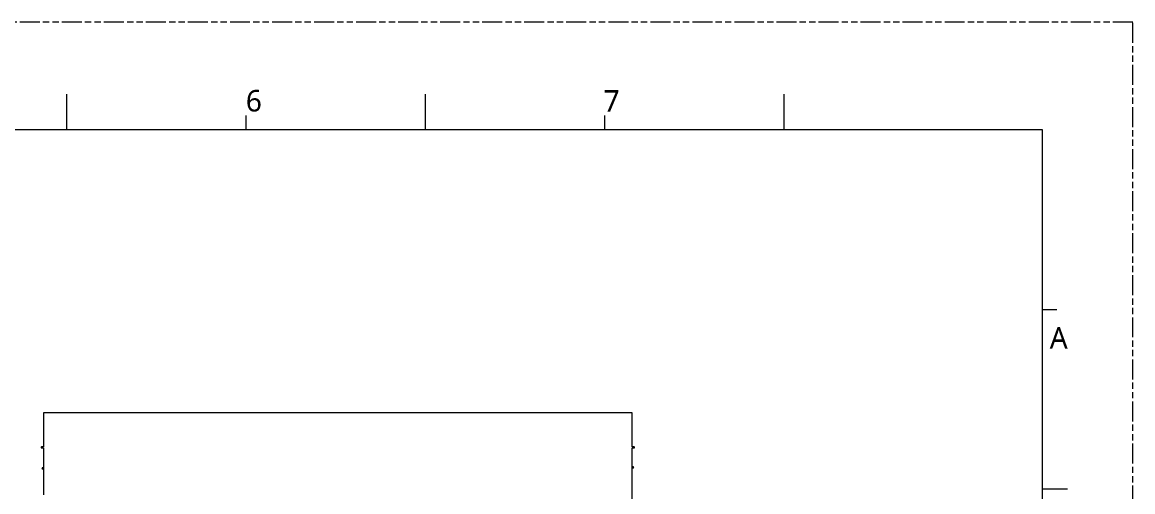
# Model space of a CAD drawing. Extents: x 2541 to 3941, y 2348 to 3338.
# Drawn here: x 3413 to 3941, y 3114 to 3338 of the extents above; entities that cross this region are included whole.
import ezdxf

# ---------------------------------------------------------------- set-up
doc = ezdxf.new("R2010")
doc.units = 0
doc.linetypes.add('PHANTOM', pattern=[29.5, 9.5, -1.5, 3, -1.5, 3, -1.5, 9.5])
doc.layers.get('0').update_dxf_attribs({"lineweight": 0})
doc.layers.add('0PAPERF', color=2, linetype='PHANTOM', lineweight=0, plot=False)
doc.layers.add('DIM', color=100, linetype='Continuous', lineweight=15)
doc.layers.add('備註', color=1, linetype='Continuous', lineweight=0)
doc.layers.add('鵬鼎', color=5, linetype='Continuous')
doc.styles.get("Standard").update_dxf_attribs({"font": 'simplex.shx', "height": 2.7})

msp = doc.modelspace()

# ---------------------------------------------------------------- linework, layer by layer
at = {"lineweight": 0}
for p, q in [((3433.95553, 3286.45212), (3433.95553, 3303.51774)), ((3604.61173, 3286.45212), (3604.61173, 3303.51774)), ((3775.26793, 3286.45212), (3775.26793, 3303.51774)), ((3519.28363, 3286.45212), (3519.28363, 3293.27837)), ((3689.93983, 3286.45212), (3689.93983, 3293.27837)), ((3898.1404, 3286.45212), (2580.67453, 3286.45212)), ((3898.1404, 2375.14801), (3898.1404, 3286.45212)), ((3898.1404, 3201.12402), (3904.96664, 3201.12402)), ((3898.1404, 3115.79592), (3910.08633, 3115.79592))]:
    msp.add_line(p, q, dxfattribs=at)
at = {"linetype": 'Continuous'}
msp.add_lwpolyline([(3702.94795, 2695.71688), (3702.94795, 2711.01688), (3700.99795, 2711.01688), (3700.99795, 2720.01688), (3702.94795, 2720.01688), (3702.94795, 2910.31688), (3703.94795, 2910.31688, 1), (3703.94795, 2910.71688), (3702.94795, 2910.71688), (3702.94795, 3113.01688), (3702.94795, 3135.31688), (3703.94795, 3135.31688, 1), (3703.94795, 3135.71688), (3702.94795, 3135.71688), (3702.94795, 3152.01688), (3689.94795, 3152.01688), (3435.94795, 3152.01688), (3422.94795, 3152.01688), (3422.94795, 3135.71688), (3421.94795, 3135.71688, 1), (3421.94795, 3135.31688), (3422.94795, 3135.31688), (3422.94795, 3113.01688)], format="xyb", dxfattribs=at)
for points in [[(3422.69795, 3125.51688, 0.414222), (3422.44795, 3125.76688, 0.414222), (3422.19795, 3125.51688, 0.414222), (3422.44795, 3125.26688, 0.414222)], [(3703.69795, 3126.01688, 0.414222), (3703.44795, 3126.26688, 0.414222), (3703.19795, 3126.01688, 0.414222), (3703.44795, 3125.76688, 0.414222)]]:
    msp.add_lwpolyline(points, format="xyb", close=True, dxfattribs=at)
at = {"layer": '0PAPERF'}
msp.add_line((3898.1404, 2375.14801), (3898.1404, 3263.74925), dxfattribs=at)
at = {"layer": '備註', "color": 2, "linetype": 'PHANTOM', "lineweight": 0}
for p, q in [((3941.15578, 3337.66953), (2541.41878, 3337.66953)), ((3941.15578, 2347.84302), (3941.15578, 3337.66953))]:
    msp.add_line(p, q, dxfattribs=at)

# ---------------------------------------------------------------- texts
at = {"layer": 'DIM', "char_height": 10.239372, "width": 6.2340332, "attachment_point": 1}
for s, insert in [('{\\fMicrosoft JhengHei|b0|i0|c136|p0;\\C0;6}', (3519.18754, 3305.45171)), ('{\\fMicrosoft JhengHei|b0|i0|c136|p0;\\C0;7}', (3689.38052, 3305.37727))]:
    msp.add_mtext(s, dxfattribs=dict(at, insert=insert))
at = {"layer": '鵬鼎', "insert": (3901.65713, 3192.73657), "char_height": 10.239372, "width": 19.313943, "attachment_point": 1}
msp.add_mtext('{\\fMicrosoft JhengHei|b0|i0|c136|p0;\\C0;A}', dxfattribs=at)

doc.saveas('drawing.dxf')
